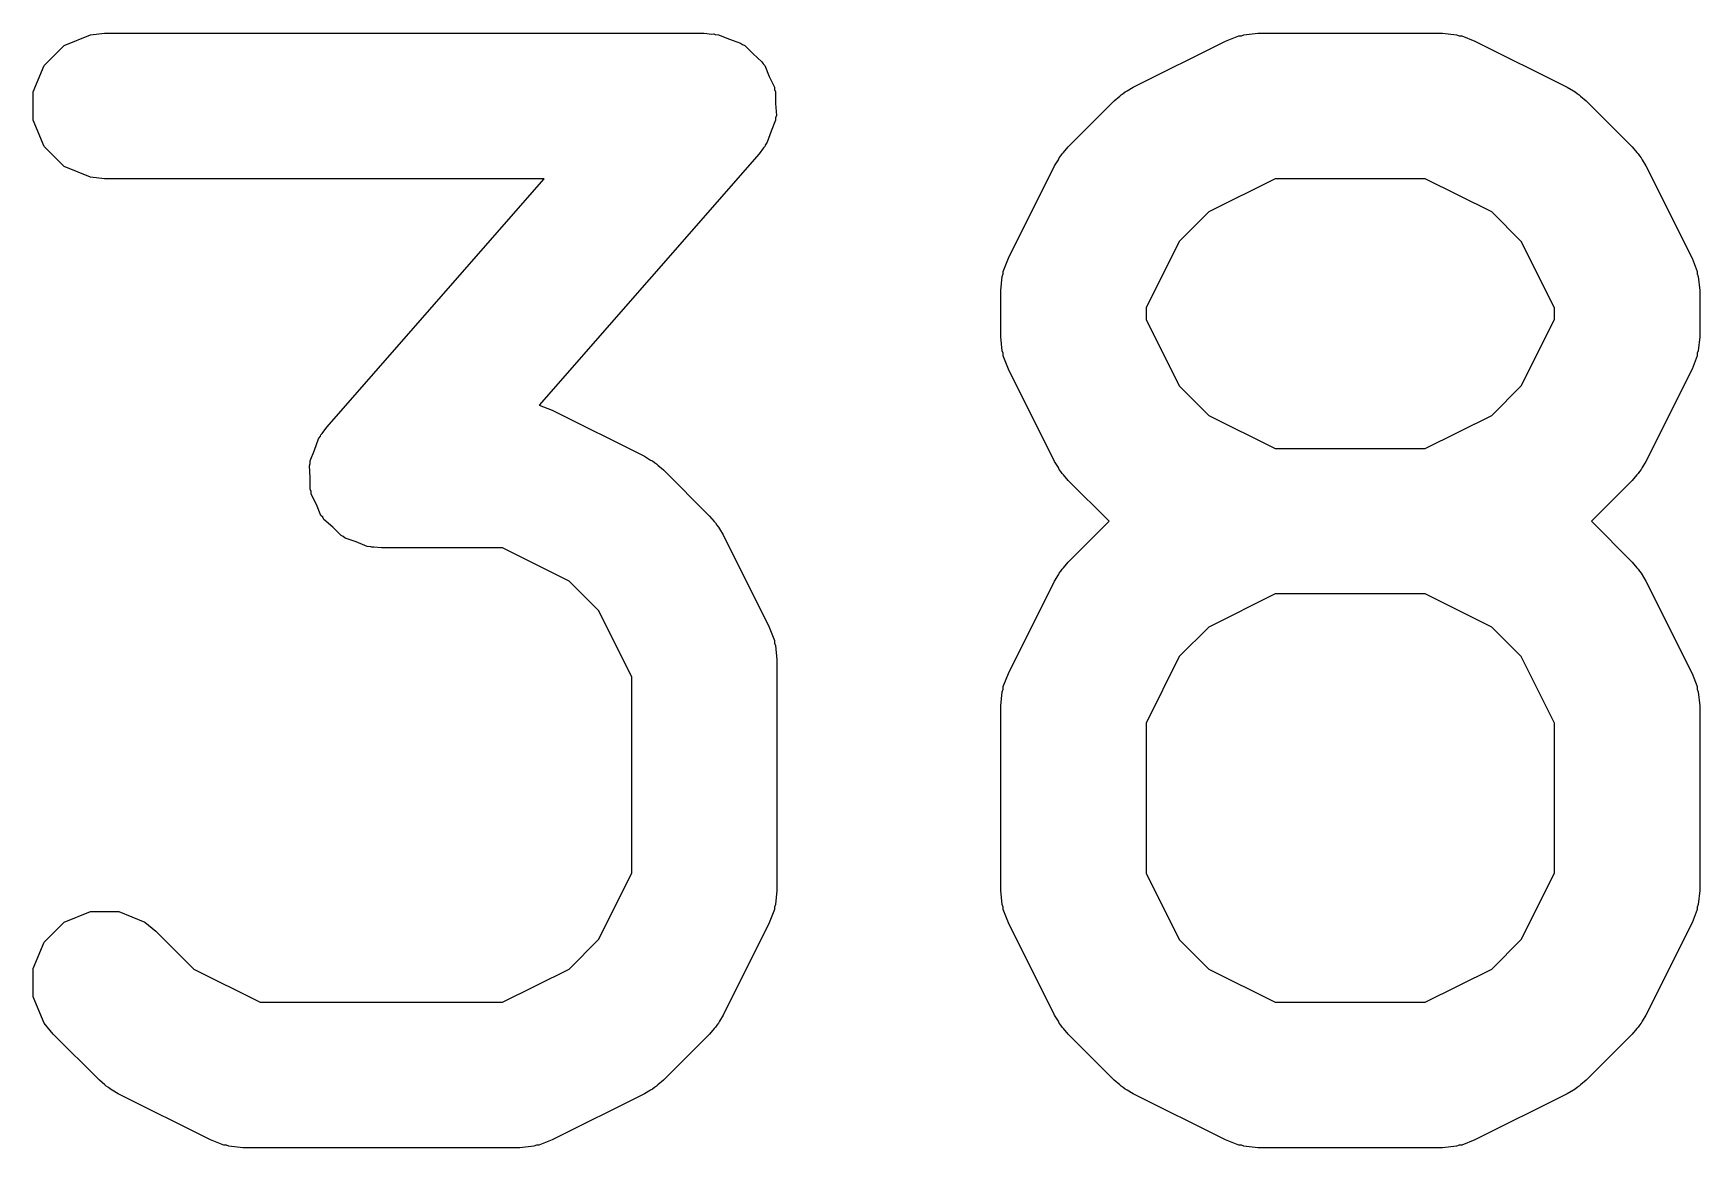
# Model space of a CAD drawing. Header units: millimetres. Extents: x 4 to 152, y 19 to 149.
# Drawn here: x 50.891 to 52.611, y 116.72 to 117.87 of the extents above; entities that cross this region are included whole.
import ezdxf

# ---------------------------------------------------------------- set-up
doc = ezdxf.new("R2010")
doc.units = ezdxf.units.MM
doc.layers.add('F.Silkscreen', color=41, linetype='CONTINUOUS', true_color=0xf2eda1)

msp = doc.modelspace()

# ---------------------------------------------------------------- linework, layer by layer
at = {"layer": 'F.Silkscreen', "linetype": 'CONTINUOUS'}
for p, q in [((50.901926, 117.836849), (50.922618, 117.857541)), ((50.922618, 117.857541), (50.949654, 117.86874)), ((50.949654, 117.86874), (50.964286, 117.870181)), ((50.964286, 117.870181), (51.583333, 117.870181)), ((51.583333, 117.870181), (51.591071, 117.869419)), ((51.591071, 117.869419), (51.593039, 117.86955)), ((51.593039, 117.86955), (51.594394, 117.869092)), ((51.594394, 117.869092), (51.597965, 117.86874)), ((51.597965, 117.86874), (51.609222, 117.864077)), ((51.609222, 117.864077), (51.62076, 117.860175)), ((51.62076, 117.860175), (51.622664, 117.85851)), ((51.622664, 117.85851), (51.625001, 117.857541)), ((51.625001, 117.857541), (51.633611, 117.848931)), ((52.025983, 117.814644), (52.121221, 117.862263)), ((52.121221, 117.862263), (52.134952, 117.867518)), ((52.134952, 117.867518), (52.137641, 117.86771)), ((52.137641, 117.86771), (52.14013, 117.86874)), ((52.14013, 117.86874), (52.154762, 117.870181)), ((52.154762, 117.870181), (52.345238, 117.870181)), ((52.345238, 117.870181), (52.35987, 117.86874)), ((52.35987, 117.86874), (52.362359, 117.867709)), ((52.362359, 117.867709), (52.365047, 117.867518)), ((52.365047, 117.867518), (52.378779, 117.862263)), ((52.378779, 117.862263), (52.474017, 117.814644)), ((50.890727, 117.809813), (50.901926, 117.836849)), ((51.633611, 117.848931), (51.642784, 117.840905)), ((51.642784, 117.840905), (51.643906, 117.838636)), ((51.643906, 117.838636), (51.645693, 117.836849)), ((51.645693, 117.836849), (51.650353, 117.825599)), ((51.650353, 117.825599), (51.655756, 117.814673)), ((50.890727, 117.780549), (50.890727, 117.809813)), ((51.655756, 117.814673), (51.655924, 117.81215)), ((51.655924, 117.81215), (51.656892, 117.809813)), ((51.656892, 117.809813), (51.656892, 117.797629)), ((52.006491, 117.800595), (52.01224, 117.805314)), ((52.01224, 117.805314), (52.01354, 117.806812)), ((52.01354, 117.806812), (52.015799, 117.808234)), ((52.015799, 117.808234), (52.017856, 117.809922)), ((52.017856, 117.809922), (52.019683, 117.81068)), ((52.019683, 117.81068), (52.025983, 117.814644)), ((52.474017, 117.814644), (52.480316, 117.81068)), ((52.480316, 117.81068), (52.482144, 117.809922)), ((52.482144, 117.809922), (52.4842, 117.808234)), ((52.4842, 117.808234), (52.48646, 117.806812)), ((52.48646, 117.806812), (52.487759, 117.805314)), ((52.487759, 117.805314), (52.493509, 117.800595)), ((51.656892, 117.797629), (51.657702, 117.785475)), ((51.657702, 117.785475), (51.656892, 117.78308)), ((51.958872, 117.752976), (52.006491, 117.800595)), ((52.493509, 117.800595), (52.541128, 117.752976)), ((50.901926, 117.753513), (50.890727, 117.780549)), ((51.652228, 117.769292), (51.648327, 117.757754)), ((51.656892, 117.780549), (51.652228, 117.769292)), ((51.656892, 117.78308), (51.656892, 117.780549)), ((50.922618, 117.732821), (50.901926, 117.753513)), ((51.644297, 117.752118), (51.639776, 117.745793)), ((51.645693, 117.753513), (51.644297, 117.752118)), ((51.646241, 117.754837), (51.645693, 117.753513)), ((51.648327, 117.757754), (51.646241, 117.754837)), ((51.954153, 117.747227), (51.958872, 117.752976)), ((52.541128, 117.752976), (52.545846, 117.747227)), ((51.639776, 117.745793), (51.41288, 117.486484)), ((51.897204, 117.638246), (51.944823, 117.733484)), ((51.944823, 117.733484), (51.948787, 117.739784)), ((51.948787, 117.739784), (51.949545, 117.741611)), ((51.949545, 117.741611), (51.951233, 117.743668)), ((51.951233, 117.743668), (51.952655, 117.745927)), ((51.952655, 117.745927), (51.954153, 117.747227)), ((52.545846, 117.747227), (52.547345, 117.745927)), ((52.547345, 117.745927), (52.548766, 117.743668)), ((52.548766, 117.743668), (52.550455, 117.741611)), ((52.550455, 117.741611), (52.551212, 117.739784)), ((52.551212, 117.739784), (52.555177, 117.733484)), ((52.555177, 117.733484), (52.602796, 117.638246)), ((50.949654, 117.721622), (50.922618, 117.732821)), ((50.964286, 117.720181), (50.949654, 117.721622)), ((51.418051, 117.720181), (50.964286, 117.720181)), ((51.193557, 117.463617), (51.418051, 117.720181)), ((52.172467, 117.720181), (52.103951, 117.685923)), ((52.327533, 117.720181), (52.172467, 117.720181)), ((52.396049, 117.685923), (52.327533, 117.720181)), ((52.103951, 117.685923), (52.073544, 117.655516)), ((52.426456, 117.655516), (52.396049, 117.685923)), ((52.073544, 117.655516), (52.039286, 117.587)), ((52.460714, 117.587), (52.426456, 117.655516)), ((51.891949, 117.624514), (51.897204, 117.638246)), ((52.602796, 117.638246), (52.608051, 117.624515)), ((51.889286, 117.604705), (51.890727, 117.619337)), ((51.890727, 117.619337), (51.891758, 117.621827)), ((51.891758, 117.621827), (51.891949, 117.624514)), ((52.608051, 117.624515), (52.608242, 117.621826)), ((52.608242, 117.621826), (52.609273, 117.619337)), ((52.609273, 117.619337), (52.610714, 117.604705)), ((51.889286, 117.557086), (51.889286, 117.604705)), ((52.610714, 117.604705), (52.610714, 117.557086)), ((52.039286, 117.587), (52.039286, 117.574791)), ((52.460714, 117.574791), (52.460714, 117.587)), ((52.039286, 117.574791), (52.073544, 117.506275)), ((52.426456, 117.506275), (52.460714, 117.574791)), ((51.890727, 117.542454), (51.889286, 117.557086)), ((52.610714, 117.557086), (52.609273, 117.542454)), ((51.891758, 117.539965), (51.890727, 117.542454)), ((51.891949, 117.537277), (51.891758, 117.539965)), ((51.897204, 117.523545), (51.891949, 117.537277)), ((52.608051, 117.537276), (52.602796, 117.523545)), ((52.608242, 117.539966), (52.608051, 117.537276)), ((52.609273, 117.542454), (52.608242, 117.539966)), ((51.944823, 117.428307), (51.897204, 117.523545)), ((52.602796, 117.523545), (52.555177, 117.428307)), ((52.073544, 117.506275), (52.103951, 117.475868)), ((52.396049, 117.475868), (52.426456, 117.506275)), ((51.41288, 117.486484), (51.426398, 117.481311)), ((51.426398, 117.481311), (51.521636, 117.433692)), ((52.103951, 117.475868), (52.172467, 117.44161)), ((52.327533, 117.44161), (52.396049, 117.475868)), ((51.189035, 117.457293), (51.193557, 117.463617)), ((51.181104, 117.440119), (51.185006, 117.451656)), ((51.185006, 117.451656), (51.187091, 117.454574)), ((51.187091, 117.454574), (51.18764, 117.455897)), ((51.18764, 117.455897), (51.189035, 117.457293)), ((52.172467, 117.44161), (52.327533, 117.44161)), ((51.175631, 117.423935), (51.176441, 117.426331)), ((51.176441, 117.411782), (51.175631, 117.423935)), ((51.176441, 117.428861), (51.181104, 117.440119)), ((51.176441, 117.426331), (51.176441, 117.428861)), ((51.521636, 117.433692), (51.527935, 117.429728)), ((51.527935, 117.429728), (51.529763, 117.42897)), ((51.529763, 117.42897), (51.531819, 117.427282)), ((51.531819, 117.427282), (51.534079, 117.42586)), ((51.534079, 117.42586), (51.535378, 117.424362)), ((51.535378, 117.424362), (51.541128, 117.419643)), ((51.948787, 117.422008), (51.944823, 117.428307)), ((52.555177, 117.428307), (52.551212, 117.422008)), ((51.176441, 117.399597), (51.176441, 117.411782)), ((51.541128, 117.419643), (51.588747, 117.372024)), ((51.949545, 117.42018), (51.948787, 117.422008)), ((51.951233, 117.418124), (51.949545, 117.42018)), ((51.952655, 117.415864), (51.951233, 117.418124)), ((51.954153, 117.414565), (51.952655, 117.415864)), ((51.958872, 117.408815), (51.954153, 117.414565)), ((52.001077, 117.36661), (51.958872, 117.408815)), ((52.541128, 117.408815), (52.498923, 117.36661)), ((52.545846, 117.414565), (52.541128, 117.408815)), ((52.547345, 117.415864), (52.545846, 117.414565)), ((52.548766, 117.418124), (52.547345, 117.415864)), ((52.550455, 117.42018), (52.548766, 117.418124)), ((52.551212, 117.422008), (52.550455, 117.42018)), ((51.177408, 117.397261), (51.176441, 117.399597)), ((51.177577, 117.394737), (51.177408, 117.397261)), ((51.182979, 117.383812), (51.177577, 117.394737)), ((51.18764, 117.372561), (51.182979, 117.383812)), ((51.189426, 117.370775), (51.18764, 117.372561)), ((51.588747, 117.372024), (51.593465, 117.366275)), ((51.190549, 117.368505), (51.189426, 117.370775)), ((51.199721, 117.36048), (51.190549, 117.368505)), ((51.208332, 117.351869), (51.199721, 117.36048)), ((51.593465, 117.366275), (51.594964, 117.364975)), ((51.594964, 117.364975), (51.596385, 117.362716)), ((51.596385, 117.362716), (51.598074, 117.360659)), ((51.598074, 117.360659), (51.598831, 117.358832)), ((51.598831, 117.358832), (51.602796, 117.352532)), ((51.958872, 117.324405), (52.001077, 117.36661)), ((52.498923, 117.36661), (52.541128, 117.324405)), ((51.210668, 117.350901), (51.208332, 117.351869)), ((51.212573, 117.349235), (51.210668, 117.350901)), ((51.22411, 117.345334), (51.212573, 117.349235)), ((51.235368, 117.34067), (51.22411, 117.345334)), ((51.238938, 117.340319), (51.235368, 117.34067)), ((51.240294, 117.33986), (51.238938, 117.340319)), ((51.242261, 117.339992), (51.240294, 117.33986)), ((51.25, 117.339229), (51.242261, 117.339992)), ((51.375152, 117.339229), (51.25, 117.339229)), ((51.443668, 117.304971), (51.375152, 117.339229)), ((51.602796, 117.352532), (51.650415, 117.257294)), ((51.954153, 117.318656), (51.958872, 117.324405)), ((52.541128, 117.324405), (52.545846, 117.318656)), ((51.474075, 117.274564), (51.443668, 117.304971)), ((51.897204, 117.209675), (51.944823, 117.304913)), ((51.944823, 117.304913), (51.948787, 117.311213)), ((51.948787, 117.311213), (51.949545, 117.31304)), ((51.949545, 117.31304), (51.951233, 117.315097)), ((51.951233, 117.315097), (51.952655, 117.317356)), ((51.952655, 117.317356), (51.954153, 117.318656)), ((52.545846, 117.318656), (52.547345, 117.317356)), ((52.547345, 117.317356), (52.548766, 117.315097)), ((52.548766, 117.315097), (52.550455, 117.31304)), ((52.550455, 117.31304), (52.551212, 117.311213)), ((52.551212, 117.311213), (52.555177, 117.304913)), ((52.555177, 117.304913), (52.602796, 117.209675)), ((52.172467, 117.29161), (52.103951, 117.257352)), ((52.327533, 117.29161), (52.172467, 117.29161)), ((52.396049, 117.257352), (52.327533, 117.29161)), ((51.508333, 117.206048), (51.474075, 117.274564)), ((51.650415, 117.257294), (51.65567, 117.243563)), ((52.103951, 117.257352), (52.073544, 117.226945)), ((52.426456, 117.226945), (52.396049, 117.257352)), ((51.65567, 117.243563), (51.655861, 117.240874)), ((51.655861, 117.240874), (51.656892, 117.238385)), ((51.656892, 117.238385), (51.658333, 117.223753)), ((51.658333, 117.223753), (51.658333, 116.985658)), ((52.073544, 117.226945), (52.039286, 117.158429)), ((52.460714, 117.158429), (52.426456, 117.226945)), ((51.508333, 117.003363), (51.508333, 117.206048)), ((51.891949, 117.195943), (51.897204, 117.209675)), ((52.602796, 117.209675), (52.608051, 117.195944)), ((51.889286, 117.176134), (51.890727, 117.190766)), ((51.890727, 117.190766), (51.891758, 117.193256)), ((51.891758, 117.193256), (51.891949, 117.195943)), ((52.608051, 117.195944), (52.608242, 117.193255)), ((52.608242, 117.193255), (52.609273, 117.190766)), ((52.609273, 117.190766), (52.610714, 117.176134)), ((51.889286, 116.985658), (51.889286, 117.176134)), ((52.610714, 117.176134), (52.610714, 116.985658)), ((52.039286, 117.158429), (52.039286, 117.003363)), ((52.460714, 117.003363), (52.460714, 117.158429)), ((51.474074, 116.934847), (51.508333, 117.003363)), ((52.039286, 117.003363), (52.073544, 116.934847)), ((52.426455, 116.934847), (52.460714, 117.003363)), ((51.658333, 116.985658), (51.656892, 116.971026)), ((51.890727, 116.971026), (51.889286, 116.985658)), ((52.610714, 116.985658), (52.609273, 116.971026)), ((50.922619, 116.952781), (50.949655, 116.963979)), ((50.949655, 116.963979), (50.978918, 116.963979)), ((50.978918, 116.963979), (51.005954, 116.95278)), ((51.65567, 116.965848), (51.650415, 116.952117)), ((51.655861, 116.968538), (51.65567, 116.965848)), ((51.656892, 116.971026), (51.655861, 116.968538)), ((51.891758, 116.968537), (51.890727, 116.971026)), ((51.891949, 116.965849), (51.891758, 116.968537)), ((51.897204, 116.952117), (51.891949, 116.965849)), ((52.608051, 116.965848), (52.602796, 116.952117)), ((52.608242, 116.968538), (52.608051, 116.965848)), ((52.609273, 116.971026), (52.608242, 116.968538)), ((50.901926, 116.932088), (50.922619, 116.952781)), ((51.005954, 116.95278), (51.01732, 116.943452)), ((51.01732, 116.943452), (51.056332, 116.904439)), ((51.650415, 116.952117), (51.602796, 116.856879)), ((51.944823, 116.856879), (51.897204, 116.952117)), ((52.602796, 116.952117), (52.555177, 116.856879)), ((50.890727, 116.905052), (50.901926, 116.932088)), ((51.443667, 116.904439), (51.474074, 116.934847)), ((52.073544, 116.934847), (52.103951, 116.904439)), ((52.396048, 116.904439), (52.426455, 116.934847)), ((50.890727, 116.875789), (50.890727, 116.905052)), ((51.056332, 116.904439), (51.124848, 116.870181)), ((51.375152, 116.870181), (51.443667, 116.904439)), ((52.103951, 116.904439), (52.172467, 116.870181)), ((52.327533, 116.870181), (52.396048, 116.904439)), ((50.901925, 116.848753), (50.890727, 116.875789)), ((51.124848, 116.870181), (51.375152, 116.870181)), ((51.602796, 116.856879), (51.598832, 116.850583)), ((51.948786, 116.850583), (51.944823, 116.856879)), ((52.172467, 116.870181), (52.327533, 116.870181)), ((52.555177, 116.856879), (52.551213, 116.850583)), ((50.911252, 116.837388), (50.901925, 116.848753)), ((51.593465, 116.843137), (51.588747, 116.837387)), ((51.594964, 116.844436), (51.593465, 116.843137)), ((51.596385, 116.846695), (51.594964, 116.844436)), ((51.598075, 116.848753), (51.596385, 116.846695)), ((51.598832, 116.850583), (51.598075, 116.848753)), ((51.949544, 116.848753), (51.948786, 116.850583)), ((51.951233, 116.846695), (51.949544, 116.848753)), ((51.952655, 116.844436), (51.951233, 116.846695)), ((51.954153, 116.843137), (51.952655, 116.844436)), ((51.958871, 116.837388), (51.954153, 116.843137)), ((52.545846, 116.843137), (52.541128, 116.837387)), ((52.547345, 116.844436), (52.545846, 116.843137)), ((52.548766, 116.846695), (52.547345, 116.844436)), ((52.550456, 116.848753), (52.548766, 116.846695)), ((52.551213, 116.850583), (52.550456, 116.848753)), ((50.958871, 116.789768), (50.911252, 116.837388)), ((51.588747, 116.837387), (51.541129, 116.789768)), ((52.00649, 116.789768), (51.958871, 116.837388)), ((52.541128, 116.837387), (52.49351, 116.789768)), ((50.96462, 116.78505), (50.958871, 116.789768)), ((51.541129, 116.789768), (51.535379, 116.78505)), ((52.012239, 116.78505), (52.00649, 116.789768)), ((52.49351, 116.789768), (52.48776, 116.78505)), ((50.965921, 116.78355), (50.96462, 116.78505)), ((50.96818, 116.782128), (50.965921, 116.78355)), ((50.970237, 116.78044), (50.96818, 116.782128)), ((50.972064, 116.779683), (50.970237, 116.78044)), ((50.978364, 116.775718), (50.972064, 116.779683)), ((51.073602, 116.728099), (50.978364, 116.775718)), ((51.521636, 116.775718), (51.426398, 116.728099)), ((51.527935, 116.779683), (51.521636, 116.775718)), ((51.529763, 116.78044), (51.527935, 116.779683)), ((51.531819, 116.782128), (51.529763, 116.78044)), ((51.534079, 116.78355), (51.531819, 116.782128)), ((51.535379, 116.78505), (51.534079, 116.78355)), ((52.01354, 116.78355), (52.012239, 116.78505)), ((52.015799, 116.782128), (52.01354, 116.78355)), ((52.017856, 116.78044), (52.015799, 116.782128)), ((52.019683, 116.779683), (52.017856, 116.78044)), ((52.025983, 116.775718), (52.019683, 116.779683)), ((52.121221, 116.728099), (52.025983, 116.775718)), ((52.474017, 116.775718), (52.378779, 116.728099)), ((52.480316, 116.779683), (52.474017, 116.775718)), ((52.482144, 116.78044), (52.480316, 116.779683)), ((52.4842, 116.782128), (52.482144, 116.78044)), ((52.48646, 116.78355), (52.4842, 116.782128)), ((52.48776, 116.78505), (52.48646, 116.78355)), ((51.087333, 116.722844), (51.073602, 116.728099)), ((51.090022, 116.722653), (51.087333, 116.722844)), ((51.092511, 116.721622), (51.090022, 116.722653)), ((51.107143, 116.720181), (51.092511, 116.721622)), ((51.392857, 116.720181), (51.107143, 116.720181)), ((51.407489, 116.721622), (51.392857, 116.720181)), ((51.409978, 116.722654), (51.407489, 116.721622)), ((51.412666, 116.722844), (51.409978, 116.722654)), ((51.426398, 116.728099), (51.412666, 116.722844)), ((52.134952, 116.722844), (52.121221, 116.728099)), ((52.137641, 116.722653), (52.134952, 116.722844)), ((52.14013, 116.721622), (52.137641, 116.722653)), ((52.154762, 116.720181), (52.14013, 116.721622)), ((52.345238, 116.720181), (52.154762, 116.720181)), ((52.35987, 116.721622), (52.345238, 116.720181)), ((52.362359, 116.722654), (52.35987, 116.721622)), ((52.365047, 116.722844), (52.362359, 116.722654)), ((52.378779, 116.728099), (52.365047, 116.722844))]:
    msp.add_line(p, q, dxfattribs=at)

doc.saveas('drawing.dxf')
